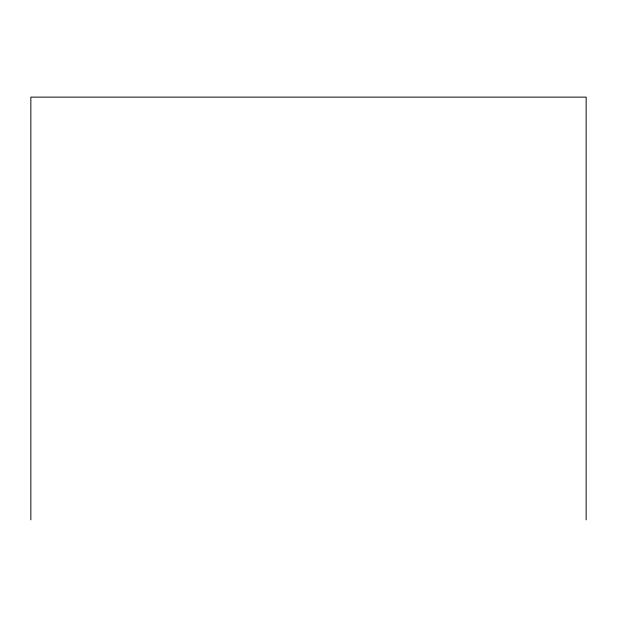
<?xml version="1.0" encoding="UTF-8"?>
<svg xmlns="http://www.w3.org/2000/svg" width="617" height="617" viewBox="0 0 617 617"><rect width="100%" height="100%" fill="white"/><g stroke="black" fill="none" stroke-linecap="round" stroke-linejoin="round"><path stroke-width="0.93" d="M586.15 519.876L586.15 97.124L30.85 97.124L30.85 519.876"/></g></svg>
